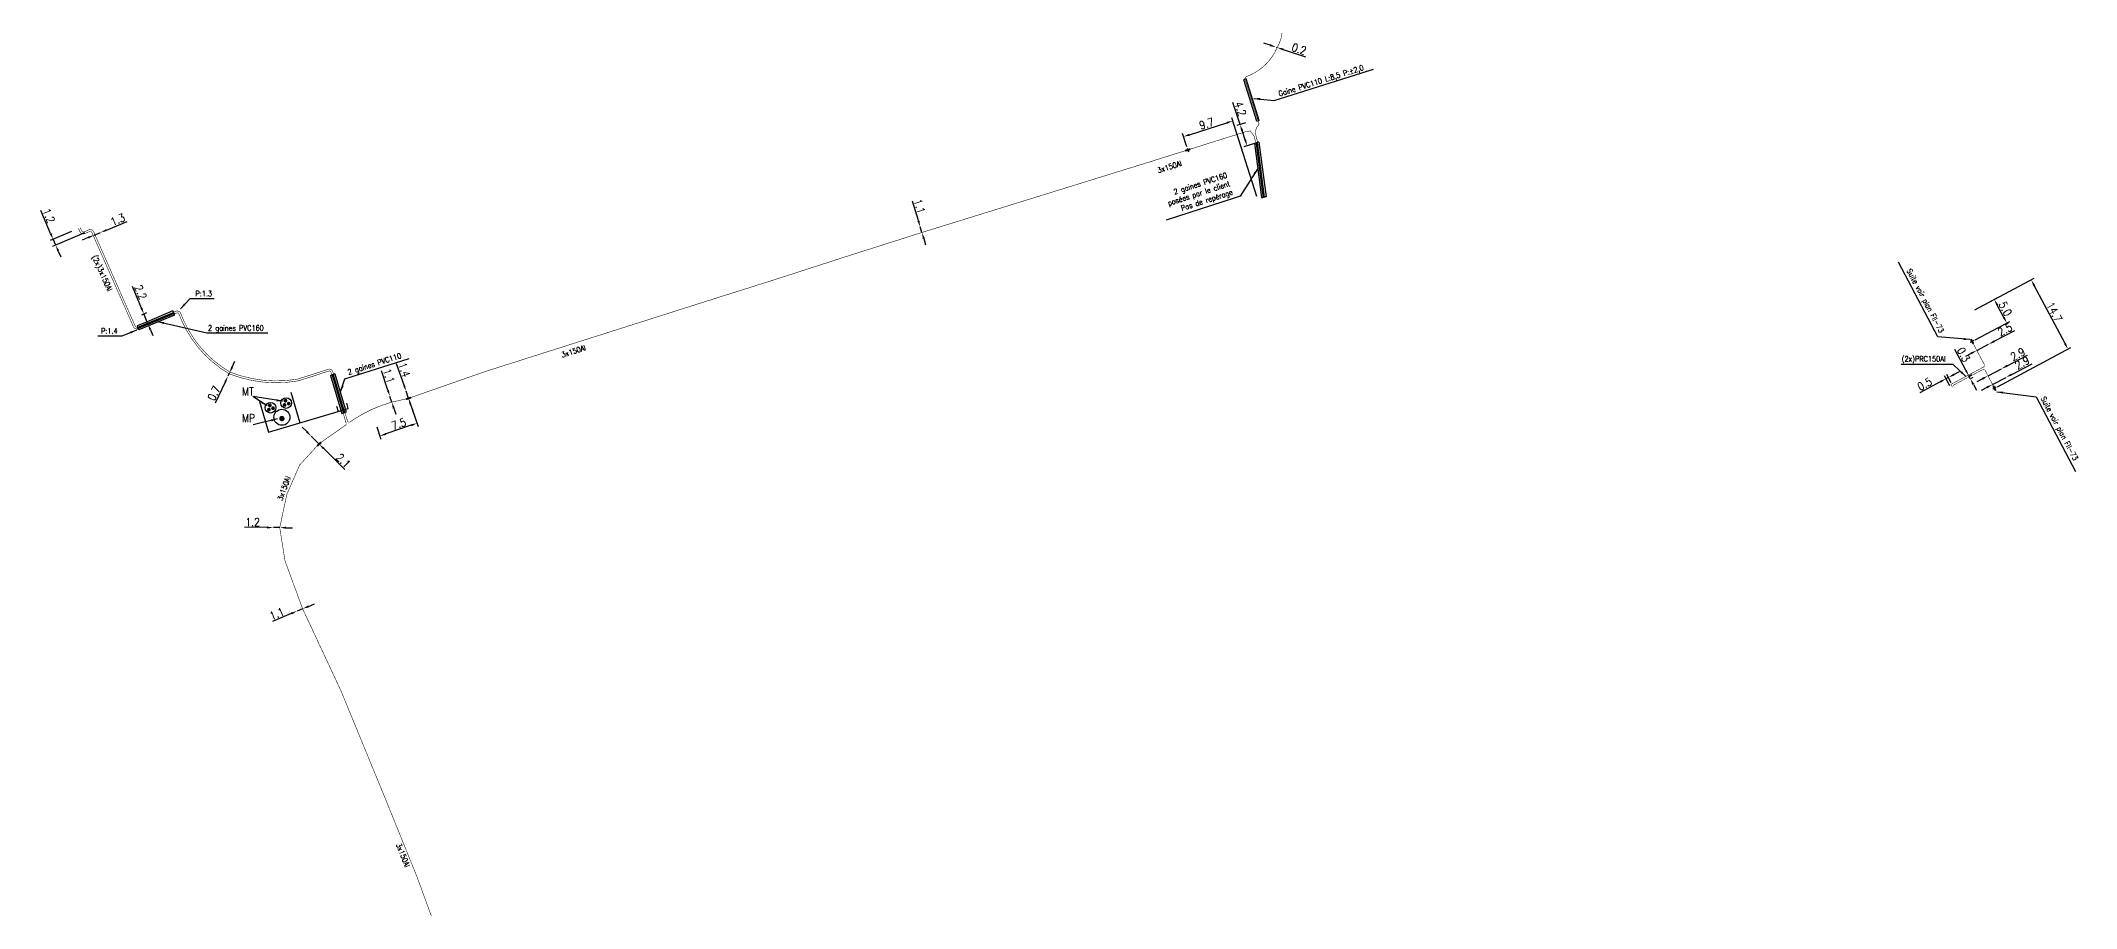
# Model space of a CAD drawing. Header units: millimetres. Extents: x 113190 to 114000, y 149000 to 149995.
# Drawn here: x 113588.4 to 113970, y 149318.3 to 149480.8 of the extents above; entities that cross this region are included whole.
import ezdxf
from ezdxf.enums import TextEntityAlignment as Align

# ---------------------------------------------------------------- set-up
doc = ezdxf.new("R2010")
doc.units = ezdxf.units.MM
doc.header["$PDMODE"] = 34
doc.layers.get('0').update_dxf_attribs({"linetype": 'CONTINUOUS'})
doc.layers.get('DEFPOINTS').update_dxf_attribs({"linetype": 'CONTINUOUS'})
for name, color, linetype in [('G_120', 4, 'CONTINUOUS'), ('G_400', 7, 'CONTINUOUS'), ('M_130', 3, 'M_ST_15'), ('M_300', 7, 'CONTINUOUS'), ('M_400', 7, 'CONTINUOUS')]:
    doc.layers.add(name, color=color, linetype=linetype)
doc.styles.get("Standard").update_dxf_attribs({"font": 'romans.shx', "width": 0.85})
doc.linetypes.add('M_ST_15', pattern='A,5,-0.3,["XX",Standard,S=1,R=0,X=0,Y=-0.5],-2.5', length=7.8)
doc.dimstyles.get("Standard").update_dxf_attribs({"dimtxt": 1.5, "dimasz": 1.2, "dimexe": 0.625, "dimexo": 0.625, "dimgap": 0.25, "dimtad": 1, "dimdec": 1, "dimzin": 0, "dimdsep": 46, "dimtxsty": 'Standard', "dimcen": -0.5, "dimadec": 0, "dimazin": 0, "dimtfac": 1, "dimtdec": 1, "dimtmove": 0, "dimatfit": 3, "dimfxl": 0, "dimtolj": 1, "dimtzin": 0, "dimarcsym": 0})

# ---------------------------------------------------------------- blocks, each defined once
blk = doc.blocks.new('*D4')
at = {"layer": 'DEFPOINTS', "color": 0, "linetype": 'Continuous', "transparency": 16777216}
for p in [(113653.85, 149414.2), (113654.21, 149413.12), (113654.21, 149413.12)]:
    blk.add_point(p, dxfattribs=at)
at = {"layer": 'M_130', "color": 0, "linetype": 'Continuous', "lineweight": -2, "transparency": 16777216}
for p, q in [((113653.48, 149415.34), (113652.3, 149418.98)), ((113654.21, 149413.12), (113653.85, 149414.2)), ((113654.58, 149411.98), (113654.95, 149410.84))]:
    blk.add_line(p, q, dxfattribs=at)
at = {"layer": 'M_130', "color": 0, "linetype": 'Continuous', "transparency": 16777216}
for points in [[(113653.67, 149415.4), (113653.29, 149415.28), (113653.85, 149414.2)], [(113654.77, 149412.04), (113654.39, 149411.91), (113654.21, 149413.12)]]:
    blk.add_solid(points, dxfattribs=at)
at = {"layer": 'M_130', "color": 0, "linetype": 'Continuous', "transparency": 16777216, "insert": (113653.65, 149418.04), "char_height": 1.5, "attachment_point": 5, "rotation": 288.0778}
blk.add_mtext('\\A1;1.1', dxfattribs=at)
blk = doc.blocks.new('*D5')
at = {"layer": 'DEFPOINTS', "color": 0, "linetype": 'Continuous', "transparency": 16777216}
for p in [(113657.35, 149413.83), (113651.18, 149409.07), (113651.97, 149406.77)]:
    blk.add_point(p, dxfattribs=at)
at = {"layer": 'M_300', "color": 0, "linetype": 'Continuous', "lineweight": -2, "transparency": 16777216}
for p, q in [((113657.56, 149413.24), (113659.16, 149408.58)), ((113651.38, 149408.48), (113652.17, 149406.18)), ((113657.82, 149408.78), (113653.1, 149407.16))]:
    blk.add_line(p, q, dxfattribs=at)
at = {"layer": 'M_300', "color": 0, "linetype": 'Continuous', "transparency": 16777216}
for points in [[(113653.04, 149407.35), (113653.17, 149406.97), (113651.97, 149406.77)], [(113657.76, 149408.97), (113657.89, 149408.59), (113658.96, 149409.17)]]:
    blk.add_solid(points, dxfattribs=at)
at = {"layer": 'M_300', "color": 0, "linetype": 'Continuous', "transparency": 16777216, "insert": (113655.51, 149409.04), "char_height": 1.5, "attachment_point": 5, "rotation": 19.0033}
blk.add_mtext('\\A1;7.5', dxfattribs=at)
blk = doc.blocks.new('*D6')
at = {"layer": 'DEFPOINTS', "color": 0, "linetype": 'Continuous', "transparency": 16777216}
for p in [(113811.86, 149465.82), (113803.41, 149460.38), (113816.57, 149451.07)]:
    blk.add_point(p, dxfattribs=at)
at = {"layer": 'M_300', "color": 0, "linetype": 'Continuous', "lineweight": -2, "transparency": 16777216}
for p, q in [((113803.22, 149460.98), (113802.43, 149463.46)), ((113803.76, 149463.23), (113810.72, 149465.45)), ((113816.38, 149451.67), (113811.67, 149466.41))]:
    blk.add_line(p, q, dxfattribs=at)
at = {"layer": 'M_300', "color": 0, "linetype": 'Continuous', "transparency": 16777216}
for points in [[(113803.7, 149463.42), (113803.82, 149463.04), (113802.62, 149462.87)], [(113810.66, 149465.64), (113810.78, 149465.26), (113811.86, 149465.82)]]:
    blk.add_solid(points, dxfattribs=at)
at = {"layer": 'M_300', "color": 0, "linetype": 'Continuous', "transparency": 16777216, "insert": (113806.94, 149465.3), "char_height": 1.5, "attachment_point": 5, "rotation": 17.7132}
blk.add_mtext('\\A1;9.7', dxfattribs=at)
blk = doc.blocks.new('M_300_03')
at = {"color": 0, "linetype": 'Continuous'}
blk.add_solid([(-1, 0.375), (-1, -0.375), (1, 0.375), (1, -0.375)], dxfattribs=at)
at = {"color": 0, "linetype": 'Continuous', "width": 0.75, "flags": 3}
for tag, p in [('DEF_COUP', (0, -7.5)), ('DEF_LEG', (0, -5)), ('DEF_TYPE', (0, -10))]:
    blk.add_attdef(tag, text='', height=1.2, dxfattribs=at).set_placement(p, align=Align.MIDDLE)
blk = doc.blocks.new('M_300_04')
at = {"color": 0, "linetype": 'Continuous'}
blk.add_line((0, 1.125), (0, -0.375), dxfattribs=at)
blk.add_solid([(-1, 0.75), (-1, 0), (1, 0.75), (1, 0)], dxfattribs=at)
at = {"color": 0, "linetype": 'Continuous', "width": 0.75, "flags": 3}
for tag, p in [('DEF_COUP', (0, -7.125)), ('DEF_LEG', (0, -4.625)), ('DEF_TYPE', (0, -9.625))]:
    blk.add_attdef(tag, text='', height=1.2, dxfattribs=at).set_placement(p, align=Align.MIDDLE)
blk = doc.blocks.new('*D63')
at = {"layer": 'DEFPOINTS', "color": 0, "linetype": 'Continuous', "transparency": 16777216}
for p in [(113813.21, 149465.14), (113814.79, 149465.67), (113816.5, 149461.81)]:
    blk.add_point(p, dxfattribs=at)
at = {"layer": 'M_400', "color": 0, "linetype": 'Continuous', "lineweight": -2, "transparency": 16777216}
for p, q in [((113813.21, 149465.14), (113811.83, 149469.29)), ((113814.2, 149465.47), (113812.62, 149464.94)), ((113814.16, 149462.3), (113813.59, 149464)), ((113815.91, 149461.61), (113813.94, 149460.96))]:
    blk.add_line(p, q, dxfattribs=at)
at = {"layer": 'M_400', "color": 0, "linetype": 'Continuous', "transparency": 16777216}
for points in [[(113813.78, 149464.07), (113813.4, 149463.94), (113813.21, 149465.14)], [(113814.35, 149462.36), (113813.97, 149462.23), (113814.54, 149461.16)]]:
    blk.add_solid(points, dxfattribs=at)
at = {"layer": 'M_400', "color": 0, "linetype": 'Continuous', "transparency": 16777216, "insert": (113813.28, 149468.1), "char_height": 1.5, "attachment_point": 5, "rotation": 288.4022}
blk.add_mtext('\\A1;4.2', dxfattribs=at)
blk = doc.blocks.new('*D64')
at = {"layer": 'DEFPOINTS', "color": 0, "linetype": 'Continuous', "transparency": 16777216}
for p in [(113606.77, 149429.25), (113607.74, 149429.65), (113607.12, 149427.24)]:
    blk.add_point(p, dxfattribs=at)
at = {"layer": 'M_400', "color": 0, "linetype": 'Continuous', "lineweight": -2, "transparency": 16777216}
for p, q in [((113607.29, 149430.76), (113605.63, 149434.8)), ((113607.35, 149429.49), (113608.32, 149429.89)), ((113608.5, 149427.81), (113607.74, 149429.65)), ((113607.7, 149427.48), (113609.08, 149428.04)), ((113608.96, 149426.7), (113609.42, 149425.59))]:
    blk.add_line(p, q, dxfattribs=at)
at = {"layer": 'M_400', "color": 0, "linetype": 'Continuous', "transparency": 16777216}
for points in [[(113607.47, 149430.84), (113607.1, 149430.68), (113607.74, 149429.65)], [(113609.14, 149426.77), (113608.77, 149426.62), (113608.5, 149427.81)]]:
    blk.add_solid(points, dxfattribs=at)
at = {"layer": 'M_400', "color": 0, "linetype": 'Continuous', "transparency": 16777216, "insert": (113607.15, 149433.72), "char_height": 1.5, "attachment_point": 5, "rotation": 292.3547}
blk.add_mtext('\\A1;2.2', dxfattribs=at)
blk = doc.blocks.new('*D69')
at = {"layer": 'DEFPOINTS', "color": 0, "linetype": 'Continuous', "transparency": 16777216}
for p in [(113753.26, 149445.98), (113753.26, 149445.98), (113753.58, 149444.91)]:
    blk.add_point(p, dxfattribs=at)
at = {"layer": 'M_130', "color": 0, "linetype": 'Continuous', "lineweight": -2, "transparency": 16777216}
for p, q in [((113752.91, 149447.13), (113751.81, 149450.79)), ((113753.58, 149444.91), (113753.26, 149445.98)), ((113753.93, 149443.76), (113754.27, 149442.61))]:
    blk.add_line(p, q, dxfattribs=at)
at = {"layer": 'M_130', "color": 0, "linetype": 'Continuous', "transparency": 16777216}
for points in [[(113753.11, 149447.19), (113752.72, 149447.07), (113753.26, 149445.98)], [(113754.12, 149443.82), (113753.74, 149443.7), (113753.58, 149444.91)]]:
    blk.add_solid(points, dxfattribs=at)
at = {"layer": 'M_130', "color": 0, "linetype": 'Continuous', "transparency": 16777216, "insert": (113753.15, 149449.82), "char_height": 1.5, "attachment_point": 5, "rotation": 286.7336}
blk.add_mtext('\\A1;1.1', dxfattribs=at)
blk = doc.blocks.new('*D70')
at = {"layer": 'DEFPOINTS', "color": 0, "linetype": 'Continuous', "transparency": 16777216}
for p in [(113656.9, 149415.15), (113656.9, 149415.15), (113657.35, 149413.83)]:
    blk.add_point(p, dxfattribs=at)
at = {"layer": 'M_300', "color": 0, "linetype": 'Continuous', "lineweight": -2, "transparency": 16777216}
for p, q in [((113656.51, 149416.29), (113655.12, 149420.3)), ((113657.35, 149413.83), (113656.9, 149415.15)), ((113657.74, 149412.69), (113658.13, 149411.56))]:
    blk.add_line(p, q, dxfattribs=at)
at = {"layer": 'M_300', "color": 0, "linetype": 'Continuous', "transparency": 16777216}
for points in [[(113656.7, 149416.35), (113656.32, 149416.22), (113656.9, 149415.15)], [(113657.93, 149412.76), (113657.55, 149412.63), (113657.35, 149413.83)]]:
    blk.add_solid(points, dxfattribs=at)
at = {"layer": 'M_300', "color": 0, "linetype": 'Continuous', "transparency": 16777216, "insert": (113656.56, 149419.19), "char_height": 1.5, "attachment_point": 5, "rotation": 289.0033}
blk.add_mtext('\\A1;1.4', dxfattribs=at)
blk = doc.blocks.new('*D71')
at = {"layer": 'DEFPOINTS', "color": 0, "linetype": 'Continuous', "transparency": 16777216}
for p in [(113639.11, 149406.75), (113639.11, 149406.75), (113640.6, 149405.26)]:
    blk.add_point(p, dxfattribs=at)
at = {"layer": 'M_300', "color": 0, "linetype": 'Continuous', "lineweight": -2, "transparency": 16777216}
for p, q in [((113638.26, 149407.59), (113637.41, 149408.44)), ((113639.11, 149406.75), (113640.6, 149405.26)), ((113641.45, 149404.42), (113645.41, 149400.47))]:
    blk.add_line(p, q, dxfattribs=at)
at = {"layer": 'M_300', "color": 0, "linetype": 'Continuous', "transparency": 16777216}
for points in [[(113638.4, 149407.73), (113638.12, 149407.45), (113639.11, 149406.75)], [(113641.59, 149404.56), (113641.31, 149404.28), (113640.6, 149405.26)]]:
    blk.add_solid(points, dxfattribs=at)
at = {"layer": 'M_300', "color": 0, "linetype": 'Continuous', "transparency": 16777216, "insert": (113645.13, 149402.17), "char_height": 1.5, "attachment_point": 5, "rotation": 315.1145}
blk.add_mtext('\\A1;2.1', dxfattribs=at)
blk = doc.blocks.new('*D72')
at = {"layer": 'DEFPOINTS', "color": 0, "linetype": 'Continuous', "transparency": 16777216}
for p in [(113623.49, 149417.97), (113623.49, 149417.97), (113623.79, 149418.6)]:
    blk.add_point(p, dxfattribs=at)
at = {"layer": 'M_130', "color": 0, "linetype": 'Continuous', "lineweight": -2, "transparency": 16777216}
for p, q in [((113623.79, 149418.6), (113623.49, 149417.97)), ((113624.31, 149419.68), (113624.82, 149420.77)), ((113622.98, 149416.88), (113621.1, 149412.93))]:
    blk.add_line(p, q, dxfattribs=at)
at = {"layer": 'M_130', "color": 0, "linetype": 'Continuous', "transparency": 16777216}
for points in [[(113622.8, 149416.97), (113623.16, 149416.8), (113623.49, 149417.97)], [(113624.13, 149419.77), (113624.49, 149419.6), (113623.79, 149418.6)]]:
    blk.add_solid(points, dxfattribs=at)
at = {"layer": 'M_130', "color": 0, "linetype": 'Continuous', "transparency": 16777216, "insert": (113620.88, 149414.79), "char_height": 1.5, "attachment_point": 5, "rotation": 64.5905}
blk.add_mtext('\\A1;0.7', dxfattribs=at)
blk = doc.blocks.new('*D73')
at = {"layer": 'DEFPOINTS', "color": 0, "linetype": 'Continuous', "transparency": 16777216}
for p in [(113598.42, 149444.41), (113599.62, 149444.91), (113599.62, 149444.91)]:
    blk.add_point(p, dxfattribs=at)
at = {"layer": 'M_130', "color": 0, "linetype": 'Continuous', "lineweight": -2, "transparency": 16777216}
for p, q in [((113597.31, 149443.96), (113596.2, 149443.5)), ((113598.42, 149444.41), (113599.62, 149444.91)), ((113600.73, 149445.36), (113604.61, 149446.95))]:
    blk.add_line(p, q, dxfattribs=at)
at = {"layer": 'M_130', "color": 0, "linetype": 'Continuous', "transparency": 16777216}
for points in [[(113597.23, 149444.14), (113597.39, 149443.77), (113598.42, 149444.41)], [(113600.66, 149445.55), (113600.81, 149445.18), (113599.62, 149444.91)]]:
    blk.add_solid(points, dxfattribs=at)
at = {"layer": 'M_130', "color": 0, "linetype": 'Continuous', "transparency": 16777216, "insert": (113602.84, 149447.31), "char_height": 1.5, "attachment_point": 5, "rotation": 22.3318}
blk.add_mtext('\\A1;1.3', dxfattribs=at)
blk = doc.blocks.new('*D74')
at = {"layer": 'DEFPOINTS', "color": 0, "linetype": 'Continuous', "transparency": 16777216}
for p in [(113594.75, 149445.37), (113597.19, 149445.11), (113590.74, 149443.63)]:
    blk.add_point(p, dxfattribs=at)
at = {"layer": 'M_130', "color": 0, "linetype": 'Continuous', "lineweight": -2, "transparency": 16777216}
for p, q in [((113590.26, 149444.73), (113588.41, 149449.02)), ((113594.18, 149445.12), (113590.17, 149443.38)), ((113596.61, 149444.86), (113590.64, 149442.28)), ((113591.22, 149442.53), (113590.74, 149443.63)), ((113591.69, 149441.43), (113592.17, 149440.33))]:
    blk.add_line(p, q, dxfattribs=at)
at = {"layer": 'M_130', "color": 0, "linetype": 'Continuous', "transparency": 16777216}
for points in [[(113590.45, 149444.81), (113590.08, 149444.65), (113590.74, 149443.63)], [(113591.88, 149441.51), (113591.51, 149441.35), (113591.22, 149442.53)]]:
    blk.add_solid(points, dxfattribs=at)
at = {"layer": 'M_130', "color": 0, "linetype": 'Continuous', "transparency": 16777216, "insert": (113589.92, 149448.05), "char_height": 1.5, "attachment_point": 5, "rotation": 293.4017}
blk.add_mtext('\\A1;1.2', dxfattribs=at)
blk = doc.blocks.new('*D75')
at = {"layer": 'DEFPOINTS', "color": 0, "linetype": 'Continuous', "transparency": 16777216}
for p in [(113632.01, 149389.62), (113632.01, 149389.62), (113633.21, 149389.61)]:
    blk.add_point(p, dxfattribs=at)
at = {"layer": 'M_130', "color": 0, "linetype": 'Continuous', "lineweight": -2, "transparency": 16777216}
for p, q in [((113630.81, 149389.63), (113626.62, 149389.67)), ((113633.21, 149389.61), (113632.01, 149389.62)), ((113634.41, 149389.6), (113635.61, 149389.59))]:
    blk.add_line(p, q, dxfattribs=at)
at = {"layer": 'M_130', "color": 0, "linetype": 'Continuous', "transparency": 16777216}
for points in [[(113630.81, 149389.83), (113630.81, 149389.43), (113632.01, 149389.62)], [(113634.41, 149389.8), (113634.41, 149389.4), (113633.21, 149389.61)]]:
    blk.add_solid(points, dxfattribs=at)
at = {"layer": 'M_130', "color": 0, "linetype": 'Continuous', "transparency": 16777216, "insert": (113628.13, 149390.65), "char_height": 1.5, "attachment_point": 5, "rotation": 359.5194}
blk.add_mtext('\\A1;1.2', dxfattribs=at)
blk = doc.blocks.new('*D76')
at = {"layer": 'DEFPOINTS', "color": 0, "linetype": 'Continuous', "transparency": 16777216}
for p in [(113636.48, 149373.97), (113636.48, 149373.97), (113637.5, 149374.4)]:
    blk.add_point(p, dxfattribs=at)
at = {"layer": 'M_130', "color": 0, "linetype": 'Continuous', "lineweight": -2, "transparency": 16777216}
for p, q in [((113638.61, 149374.86), (113639.71, 149375.32)), ((113635.38, 149373.51), (113631.84, 149372.04)), ((113637.5, 149374.4), (113636.48, 149373.97))]:
    blk.add_line(p, q, dxfattribs=at)
at = {"layer": 'M_130', "color": 0, "linetype": 'Continuous', "transparency": 16777216}
for points in [[(113635.3, 149373.7), (113635.45, 149373.33), (113636.48, 149373.97)], [(113638.53, 149375.04), (113638.68, 149374.67), (113637.5, 149374.4)]]:
    blk.add_solid(points, dxfattribs=at)
at = {"layer": 'M_130', "color": 0, "linetype": 'Continuous', "transparency": 16777216, "insert": (113632.67, 149373.47), "char_height": 1.5, "attachment_point": 5, "rotation": 22.5924}
blk.add_mtext('\\A1;1.1', dxfattribs=at)
blk = doc.blocks.new('*D109')
at = {"layer": 'DEFPOINTS', "color": 0, "linetype": 'Continuous', "transparency": 16777216}
for p in [(113819.97, 149479.63), (113819.97, 149479.63), (113820.17, 149479.57)]:
    blk.add_point(p, dxfattribs=at)
at = {"layer": 'M_130', "color": 0, "linetype": 'Continuous', "lineweight": -2, "transparency": 16777216}
for p, q in [((113818.83, 149480), (113817.69, 149480.37)), ((113819.78, 149479.04), (113819.78, 149479.04)), ((113819.97, 149479.63), (113820.17, 149479.57)), ((113819.98, 149478.97), (113819.98, 149478.97)), ((113821.31, 149479.2), (113825.47, 149477.85))]:
    blk.add_line(p, q, dxfattribs=at)
at = {"layer": 'M_130', "color": 0, "linetype": 'Continuous', "transparency": 16777216}
for points in [[(113818.89, 149480.19), (113818.77, 149479.81), (113819.97, 149479.63)], [(113821.37, 149479.39), (113821.25, 149479.01), (113820.17, 149479.57)]]:
    blk.add_solid(points, dxfattribs=at)
at = {"layer": 'M_130', "color": 0, "linetype": 'Continuous', "transparency": 16777216, "insert": (113824.27, 149479.29), "char_height": 1.5, "attachment_point": 5, "rotation": 342.0231}
blk.add_mtext('\\A1;0.2', dxfattribs=at)
blk = doc.blocks.new('*D165')
at = {"layer": 'DEFPOINTS', "color": 0, "linetype": 'Continuous', "transparency": 16777216}
for p in [(113954.59, 149432.36), (113950.41, 149430.14), (113950.43, 149424.48)]:
    blk.add_point(p, dxfattribs=at)
at = {"layer": 'M_300', "color": 0, "linetype": 'Continuous', "lineweight": -2, "transparency": 16777216}
for p, q in [((113950.96, 149430.43), (113955.14, 149432.65)), ((113956.37, 149429), (113955.15, 149431.3)), ((113950.98, 149424.77), (113957.49, 149428.24))]:
    blk.add_line(p, q, dxfattribs=at)
at = {"layer": 'M_300', "color": 0, "linetype": 'Continuous', "transparency": 16777216}
for points in [[(113955.33, 149431.39), (113954.98, 149431.2), (113954.59, 149432.36)], [(113956.55, 149429.1), (113956.2, 149428.91), (113956.94, 149427.94)]]:
    blk.add_solid(points, dxfattribs=at)
at = {"layer": 'M_300', "color": 0, "linetype": 'Continuous', "transparency": 16777216, "insert": (113956.65, 149430.62), "char_height": 1.5, "attachment_point": 5, "rotation": 298}
blk.add_mtext('\\A1;5.0', dxfattribs=at)
blk = doc.blocks.new('*D166')
at = {"layer": 'DEFPOINTS', "color": 0, "linetype": 'Continuous', "transparency": 16777216}
for p in [(113949.33, 149417.78), (113949.61, 149417.25), (113950.09, 149417.51)]:
    blk.add_point(p, dxfattribs=at)
at = {"layer": 'M_130', "color": 0, "linetype": 'Continuous', "lineweight": -2, "transparency": 16777216}
for p, q in [((113949.25, 149419.1), (113947.19, 149422.96)), ((113950.09, 149417.51), (113949.81, 149418.04)), ((113949.88, 149418.08), (113950.36, 149418.33)), ((113950.17, 149417.55), (113950.64, 149417.8)), ((113950.66, 149416.45), (113951.22, 149415.39))]:
    blk.add_line(p, q, dxfattribs=at)
at = {"layer": 'M_130', "color": 0, "linetype": 'Continuous', "transparency": 16777216}
for points in [[(113949.42, 149419.19), (113949.07, 149419), (113949.81, 149418.04)], [(113950.83, 149416.54), (113950.48, 149416.35), (113950.09, 149417.51)]]:
    blk.add_solid(points, dxfattribs=at)
at = {"layer": 'M_130', "color": 0, "linetype": 'Continuous', "transparency": 16777216, "insert": (113948.82, 149422.03), "char_height": 1.5, "attachment_point": 5, "rotation": 298}
blk.add_mtext('\\A1;0.3', dxfattribs=at)
blk = doc.blocks.new('*D167')
at = {"layer": 'DEFPOINTS', "color": 0, "linetype": 'Continuous', "transparency": 16777216}
for p in [(113945.52, 149417.5), (113946.52, 149415.61), (113946.77, 149416.22)]:
    blk.add_point(p, dxfattribs=at)
at = {"layer": 'M_130', "color": 0, "linetype": 'Continuous', "lineweight": -2, "transparency": 16777216}
for p, q in [((113946.23, 149416.16), (113945.23, 149418.05)), ((113945.96, 149417.73), (113945.52, 149417.5)), ((113946.47, 149416.77), (113945.67, 149418.28)), ((113947.02, 149418.29), (113948.08, 149418.86)), ((113944.46, 149416.93), (113940.6, 149414.88))]:
    blk.add_line(p, q, dxfattribs=at)
at = {"layer": 'M_130', "color": 0, "linetype": 'Continuous', "transparency": 16777216}
for points in [[(113944.37, 149417.11), (113944.56, 149416.76), (113945.52, 149417.5)], [(113946.93, 149418.47), (113947.12, 149418.12), (113945.96, 149417.73)]]:
    blk.add_solid(points, dxfattribs=at)
at = {"layer": 'M_130', "color": 0, "linetype": 'Continuous', "transparency": 16777216, "insert": (113941.53, 149416.51), "char_height": 1.5, "attachment_point": 5, "rotation": 28}
blk.add_mtext('\\A1;0.5', dxfattribs=at)
blk = doc.blocks.new('*D168')
at = {"layer": 'DEFPOINTS', "color": 0, "linetype": 'Continuous', "transparency": 16777216}
for p in [(113951.31, 149422.8), (113953.52, 149423.97), (113953.52, 149423.97)]:
    blk.add_point(p, dxfattribs=at)
at = {"layer": 'M_130', "color": 0, "linetype": 'Continuous', "lineweight": -2, "transparency": 16777216}
for p, q in [((113954.58, 149424.52), (113958.45, 149426.56)), ((113950.25, 149422.24), (113949.18, 149421.69)), ((113951.31, 149422.8), (113953.52, 149423.97))]:
    blk.add_line(p, q, dxfattribs=at)
at = {"layer": 'M_130', "color": 0, "linetype": 'Continuous', "transparency": 16777216}
for points in [[(113954.49, 149424.7), (113954.68, 149424.35), (113953.52, 149423.97)], [(113950.15, 149422.42), (113950.34, 149422.07), (113951.31, 149422.8)]]:
    blk.add_solid(points, dxfattribs=at)
at = {"layer": 'M_130', "color": 0, "linetype": 'Continuous', "transparency": 16777216, "insert": (113956.58, 149426.71), "char_height": 1.5, "attachment_point": 5, "rotation": 27.7303}
blk.add_mtext('\\A1;2.5', dxfattribs=at)
blk = doc.blocks.new('*D169')
at = {"layer": 'DEFPOINTS', "color": 0, "linetype": 'Continuous', "transparency": 16777216}
for p in [(113953.41, 149418.05), (113955.93, 149419.38), (113955.93, 149419.38)]:
    blk.add_point(p, dxfattribs=at)
at = {"layer": 'M_130', "color": 0, "linetype": 'Continuous', "lineweight": -2, "transparency": 16777216}
for p, q in [((113956.99, 149419.94), (113960.81, 149421.94)), ((113952.35, 149417.5), (113951.29, 149416.94)), ((113953.41, 149418.05), (113955.93, 149419.38))]:
    blk.add_line(p, q, dxfattribs=at)
at = {"layer": 'M_130', "color": 0, "linetype": 'Continuous', "transparency": 16777216}
for points in [[(113952.25, 149417.67), (113952.44, 149417.32), (113953.41, 149418.05)], [(113956.9, 149420.12), (113957.09, 149419.76), (113955.93, 149419.38)]]:
    blk.add_solid(points, dxfattribs=at)
at = {"layer": 'M_130', "color": 0, "linetype": 'Continuous', "transparency": 16777216, "insert": (113958.97, 149422.11), "char_height": 1.5, "attachment_point": 5, "rotation": 27.7303}
blk.add_mtext('\\A1;2.9', dxfattribs=at)
blk = doc.blocks.new('*D170')
at = {"layer": 'DEFPOINTS', "color": 0, "linetype": 'Continuous', "transparency": 16777216}
for p in [(113961.5, 149436.03), (113950.41, 149430.14), (113954.63, 149415.73)]:
    blk.add_point(p, dxfattribs=at)
at = {"layer": 'M_300', "color": 0, "linetype": 'Continuous', "lineweight": -2, "transparency": 16777216}
for p, q in [((113950.96, 149430.43), (113962.05, 149436.33)), ((113967.84, 149424.11), (113962.06, 149434.97)), ((113955.18, 149416.02), (113968.95, 149423.35))]:
    blk.add_line(p, q, dxfattribs=at)
at = {"layer": 'M_300', "color": 0, "linetype": 'Continuous', "transparency": 16777216}
for points in [[(113962.24, 149435.07), (113961.89, 149434.88), (113961.5, 149436.03)], [(113968.02, 149424.21), (113967.66, 149424.02), (113968.4, 149423.05)]]:
    blk.add_solid(points, dxfattribs=at)
at = {"layer": 'M_300', "color": 0, "linetype": 'Continuous', "transparency": 16777216, "insert": (113965.83, 149430.01), "char_height": 1.5, "attachment_point": 5, "rotation": 298}
blk.add_mtext('\\A1;14.7', dxfattribs=at)
blk = doc.blocks.new('*D171')
at = {"layer": 'DEFPOINTS', "color": 0, "linetype": 'Continuous', "transparency": 16777216}
for p in [(113956.78, 149417.76), (113956.78, 149417.76), (113954.26, 149416.44)]:
    blk.add_point(p, dxfattribs=at)
at = {"layer": 'M_130', "color": 0, "linetype": 'Continuous', "lineweight": -2, "transparency": 16777216}
for p, q in [((113954.26, 149416.44), (113956.78, 149417.76)), ((113957.84, 149418.32), (113961.66, 149420.33)), ((113953.2, 149415.88), (113952.14, 149415.32))]:
    blk.add_line(p, q, dxfattribs=at)
at = {"layer": 'M_130', "color": 0, "linetype": 'Continuous', "transparency": 16777216}
for points in [[(113957.75, 149418.5), (113957.94, 149418.14), (113956.78, 149417.76)], [(113953.1, 149416.06), (113953.29, 149415.7), (113954.26, 149416.44)]]:
    blk.add_solid(points, dxfattribs=at)
at = {"layer": 'M_130', "color": 0, "linetype": 'Continuous', "transparency": 16777216, "insert": (113959.82, 149420.49), "char_height": 1.5, "attachment_point": 5, "rotation": 27.7303}
blk.add_mtext('\\A1;2.9', dxfattribs=at)

msp = doc.modelspace()

# ---------------------------------------------------------------- linework, layer by layer
at = {"layer": 'G_120', "const_width": 0.5, "flags": 128}
msp.add_lwpolyline([(113633.37, 149409.98, 1), (113633.85, 149410.12, 1)], format="xyb", close=True, dxfattribs=at)
at = {"layer": 'G_400'}
msp.add_circle((113633.62, 149410.28), 1.5, dxfattribs=at)
at = {"layer": 'M_130'}
for p, q in [((113739.9, 149440.57), (113739.9, 149440.57)), ((113692.66, 149425.49), (113692.64, 149425.48))]:
    msp.add_line(p, q, dxfattribs=at)
at = {"layer": 'M_130', "const_width": 0.1, "flags": 128}
for points in [[(113818.66, 149489.83), (113821.12, 149483.32), (113821.12, 149483.32, -0.139199), (113820.17, 149479.57, -0.204769), (113814.46, 149474.14, 0.399472), (113814.15, 149473.52), (113814.23, 149473.28), (113815.02, 149470.78), (113816.78, 149465.22), (113816.28, 149464.53), (113816.03, 149463.58), (113816.19, 149463.04), (113816.5, 149461.81), (113817.84, 149451.48)], [(113595.48, 149445.67), (113595.77, 149445.05, 0.407378), (113596.68, 149444.7), (113597.55, 149445.08, -0.412285), (113598.01, 149444.9), (113605.79, 149427.24, 0.40695), (113606.7, 149426.88), (113613.86, 149429.82, -0.412582), (113614.32, 149429.63), (113614.91, 149428.22, 0.155966), (113623.72, 149418.44, 0.137616), (113636.61, 149417.09, 0.004677), (113641.88, 149418.78), (113642.38, 149418.94, -0.42351), (113642.83, 149418.71), (113645.66, 149409.18, -0.323164), (113645.52, 149408.79), (113640.97, 149405.6)], [(113595.8, 149445.82), (113596.09, 149445.2, 0.407378), (113596.54, 149445.02), (113597.41, 149445.4, -0.412285), (113598.33, 149445.04), (113606.11, 149427.38, 0.40695), (113606.57, 149427.2), (113613.73, 149430.14, -0.412582), (113614.64, 149429.77), (113615.23, 149428.36, 0.155589), (113623.87, 149418.76, 0.137086), (113636.53, 149417.43, 0.004652), (113641.77, 149419.11), (113642.27, 149419.28, -0.42351), (113643.16, 149418.81), (113645.89, 149409.63, 0.504264), (113646.42, 149409.43), (113647.33, 149410.04, -0.075693), (113654.21, 149413.12), (113657.35, 149413.83)]]:
    msp.add_lwpolyline(points, format="xyb", dxfattribs=at)
at = {"layer": 'M_130', "flags": 128}
for points in [[(113803.79, 149460.5, 0.1, 0.1, 0), (113814.29, 149463.8, 0.1, 0.1, 0), (113815.13, 149463.93, 0.1, 0.1, 0), (113815.86, 149462.92, 0.1, 0.1, 0), (113816.16, 149461.77, 0.1, 0.1, 0), (113817.5, 149451.37, 0, 0, 0)], [(113640.23, 149404.92, 0.1, 0.1, 0), (113636.93, 149401.32, 0.1, 0.1, 0), (113634.54, 149395.85, 0.1, 0.1, 0), (113633.21, 149389.61, 0.1, 0.1, 0), (113634.19, 149383.41, 0.1, 0.1, 0), (113637.5, 149374.4, 0.1, 0.1, 0), (113644.67, 149359.07, 0.1, 0.1, 0), (113653.01, 149338.81, 0.1, 0.1, 0), (113658.95, 149324.15, 0.1, 0.1, 0), (113664.63, 149308.65, 0.1, 0.1, 0), (113666.68, 149304.02, 0.1, 0.1, 0), (113670.77, 149292.74, 0.1, 0.1, 0), (113671.14, 149291.88, 0.1, 0.1, 0), (113671.85, 149290.72, 0.1, 0.1, 0), (113676.13, 149280.94, 0.1, 0.1, 0), (113679.01, 149275.22, 0.1, 0.1, 0), (113679.28, 149274.58, 0.1, 0.1, 0.414214), (113679.93, 149274.3, 0.1, 0.1, 0), (113686.16, 149276.85, 0.1, 0.1, -0.10053), (113686.36, 149276.89, 0.1, 0.1, 0), (113688.82, 149276.85, 0.1, 0.1, -0.297108), (113689.45, 149276.42, 0.1, 0.1, 0), (113689.95, 149275.27, 0, 0, 0)]]:
    msp.add_lwpolyline(points, format="xyseb", dxfattribs=at)
at = {"layer": 'M_130', "const_width": 0.1}
msp.add_lwpolyline([(113657.35, 149413.83), (113671.67, 149418.84), (113716.11, 149432.96), (113725.98, 149436.07), (113739.9, 149440.57), (113753.58, 149444.91), (113797.41, 149458.49), (113803.79, 149460.5)], dxfattribs=at)
at = {"layer": 'M_130'}
for points in [[(113950.43, 149424.48, 0.1, 0.1, 0), (113951.31, 149422.8, 0.1, 0.1, 0), (113952.71, 149420.18, 0.1, 0.1, -0.414214), (113952.57, 149419.7, 0.1, 0.1, 0), (113949.26, 149417.94, 0.1, 0.1, 0), (113946.45, 149416.45, 0.1, 0.1, 0), (113946.73, 149415.92, 0, 0, 0)], [(113954.63, 149415.73, 0.1, 0.1, 0), (113954.63, 149415.73, 0.1, 0.1, 0), (113954.26, 149416.44, 0.1, 0.1, 0), (113953.41, 149418.05, 0.1, 0.1, 0), (113952.87, 149419.07, 0.1, 0.1, 0.414471), (113952.4, 149419.22, 0.1, 0.1, 0), (113949.42, 149417.63, 0.1, 0.1, 0), (113946.93, 149416.31, 0.1, 0.1, 0), (113947.04, 149416.09, 0, 0, 0)]]:
    msp.add_lwpolyline(points, format="xyseb", dxfattribs=at)
at = {"layer": 'M_130', "const_width": 0.35, "flags": 128}
for points in [[(113634.12, 149413.34, 1), (113634.46, 149413.44, 1)], [(113631.31, 149411.61, 1), (113631.05, 149411.85, 1)], [(113631.19, 149412.47, 1), (113631.52, 149412.57, 1)], [(113631.99, 149412.14, 1), (113631.91, 149411.8, 1)], [(113634.24, 149412.48, 1), (113633.99, 149412.72, 1)], [(113634.93, 149413.01, 1), (113634.85, 149412.67, 1)]]:
    msp.add_lwpolyline(points, format="xyb", close=True, dxfattribs=at)
at = {"layer": 'M_130', "flags": 128}
msp.add_lwpolyline([(113646.05, 149409.16), (113646.05, 149409.16)], dxfattribs=at)
at = {"layer": 'M_400', "color": 7, "linetype": 'CONTINUOUS'}
for p, q in [((113813.9, 149473.54), (113814.13, 149473.62)), ((113816.34, 149465.77), (113813.9, 149473.54)), ((113814.37, 149473.69), (113814.13, 149473.62)), ((113816.82, 149465.92), (113814.37, 149473.69)), ((113816.34, 149465.77), (113816.58, 149465.84)), ((113816.82, 149465.92), (113816.58, 149465.84)), ((113815.91, 149461.65), (113816.16, 149461.68)), ((113815.91, 149461.65), (113817.24, 149451.44)), ((113816.41, 149461.71), (113816.16, 149461.68)), ((113816.25, 149461.78), (113816.5, 149461.81)), ((113816.25, 149461.78), (113817.58, 149451.55)), ((113816.41, 149461.71), (113817.74, 149451.5)), ((113816.75, 149461.84), (113816.5, 149461.81)), ((113816.75, 149461.84), (113818.08, 149451.61)), ((113817.24, 149451.44), (113817.49, 149451.47)), ((113817.74, 149451.5), (113817.49, 149451.47)), ((113817.58, 149451.55), (113817.83, 149451.58)), ((113818.08, 149451.61), (113817.83, 149451.58)), ((113613.2, 149430.2), (113608.34, 149428.2)), ((113613.31, 149429.86), (113608.45, 149427.87)), ((113613.39, 149429.73), (113608.53, 149427.74)), ((113613.5, 149429.4), (113608.64, 149427.4)), ((113613.2, 149430.2), (113613.3, 149429.97)), ((113613.39, 149429.73), (113613.3, 149429.97)), ((113613.31, 149429.86), (113613.41, 149429.63)), ((113613.5, 149429.4), (113613.41, 149429.63)), ((113608.34, 149428.2), (113606.47, 149427.43)), ((113606.47, 149427.43), (113606.57, 149427.2)), ((113606.66, 149426.97), (113606.57, 149427.2)), ((113608.45, 149427.87), (113606.58, 149427.1)), ((113606.58, 149427.1), (113606.68, 149426.87)), ((113608.53, 149427.74), (113606.66, 149426.97)), ((113606.77, 149426.64), (113606.68, 149426.87)), ((113608.64, 149427.4), (113606.77, 149426.64)), ((113642.73, 149418.14), (113642.97, 149418.21)), ((113642.73, 149418.14), (113644.86, 149410.98)), ((113643.21, 149418.29), (113642.97, 149418.21)), ((113643.07, 149418.25), (113643.31, 149418.33)), ((113643.07, 149418.25), (113645.16, 149411.13)), ((113643.21, 149418.29), (113645.34, 149411.12)), ((113643.55, 149418.4), (113643.31, 149418.33)), ((113643.55, 149418.4), (113645.64, 149411.27)), ((113644.86, 149410.98), (113645.1, 149411.05)), ((113645.34, 149411.12), (113645.1, 149411.05)), ((113645.16, 149411.13), (113645.4, 149411.2)), ((113645.64, 149411.27), (113645.4, 149411.2))]:
    msp.add_line(p, q, dxfattribs=at)
at = {"layer": 'M_400', "flags": 128}
for points in [[(113629.39, 149413.27), (113631.1, 149407.51), (113644.14, 149411.38), (113646.06, 149411.94), (113645.78, 149412.9)], [(113635.3, 149415.01), (113637, 149409.26)], [(113643.86, 149412.34), (113644.14, 149411.38)]]:
    msp.add_lwpolyline(points, dxfattribs=at)
at = {"layer": 'M_400'}
for centre in [(113634.42, 149412.95), (113631.48, 149412.08)]:
    msp.add_circle(centre, 1, dxfattribs=at)

# ---------------------------------------------------------------- block references
at = {"layer": 'M_300', "xscale": 0.5, "yscale": 0.5, "zscale": 0.5}
for name, p, rotation in [('M_300_04', (113803.47, 149460.2), 17.71454934553798), ('M_300_04', (113950.25, 149424.41), 297.7303305979617), ('M_300_03', (113657.35, 149413.83), 19.63844949594603), ('M_300_04', (113954.46, 149415.64), 297.7303305986887), ('M_300_03', (113640.6, 149405.26), 42.79115090566601)]:
    msp.add_blockref(name, p, dxfattribs=dict(at, rotation=rotation))

# ---------------------------------------------------------------- texts
at = {"layer": 'G_120', "linetype": 'Continuous', "insert": (113628.57, 149409.38), "char_height": 1.5, "attachment_point": 9}
msp.add_mtext('\\A1;MP', dxfattribs=at)
at = {"layer": 'M_130', "linetype": 'Continuous', "width": 0.85}
for s, rotation, p in [('3x150Al', 17.5297, (113797.89, 149456.03)), ('(2x)3x150Al', 294.1966, (113598.01, 149440.38)), ('3x150Al', 17.6207, (113686.18, 149421.47)), ('3x150Al', 70.1715, (113633.68, 149394.58)), ('3x150Al', 292.0485, (113654.97, 149330.24))]:
    msp.add_text(s, height=1, rotation=rotation, dxfattribs=at).set_placement(p)
at = {"layer": 'M_130', "linetype": 'Continuous'}
for s, insert, char_height, attachment_point in [('\\A1;P:1.3', (113617.4, 149432.96), 1, 7), ('\\A1;P:1.4', (113602.83, 149425.97), 1, 9), ('\\A1;(2x)PRC150Al', (113945.45, 149420.4), 1, 9), ('\\A1;MT', (113628.33, 149414.37), 1.5, 9)]:
    msp.add_mtext(s, dxfattribs=dict(at, insert=insert, char_height=char_height, attachment_point=attachment_point))
at = {"layer": 'M_300', "linetype": 'Continuous', "char_height": 1, "rotation": 297.7801}
for insert, attachment_point in [((113944.04, 149425.85), 9), ((113962.97, 149413.68), 7)]:
    msp.add_mtext('\\A1;Suite voir plan FII-73', dxfattribs=dict(at, insert=insert, attachment_point=attachment_point))
at = {"layer": 'M_400', "linetype": 'Continuous', "char_height": 1}
for s, insert, attachment_point, rotation in [('\\A1;Gaine PVC110 L:8,5 P:%%p2,0', (113820.69, 149470.09), 7, 17.5079), ('\\A1;2 gaines PVC160 \\Pposées par le client\\PPas de repérage', (113812.03, 149451.74), 9, 17.9567), ('\\A1;2 gaines PVC110', (113645.83, 149419.18), 1, 17.6979)]:
    msp.add_mtext(s, dxfattribs=dict(at, insert=insert, attachment_point=attachment_point, rotation=rotation))
at = {"layer": 'M_400', "linetype": 'Continuous', "insert": (113619.76, 149426.18), "char_height": 1, "attachment_point": 7}
msp.add_mtext('\\A1;2 gaines PVC160', dxfattribs=at)

# ---------------------------------------------------------------- dimensions: what is measured, and where the dimension line sits
at = {"layer": 'M_130', "linetype": 'Continuous'}
for base, p1, p2, angle, picture, middle, dimtype in [((113819.97, 149479.63), (113820.17, 149479.57), (113819.97, 149479.63), 342.0231, '*D109', (113823.96, 149478.34), 160), ((113753.26, 149445.98), (113753.58, 149444.91), (113753.26, 149445.98), 286.7336, '*D69', (113752.19, 149449.54), 160), ((113590.74, 149443.63), (113597.19, 149445.11), (113594.75, 149445.37), 293.4017, '*D74', (113589, 149447.65), 160), ((113599.62, 149444.91), (113598.42, 149444.41), (113599.62, 149444.91), 202.3318, '*D73', (113603.22, 149446.39), 160), ((113623.49, 149417.97), (113623.79, 149418.6), (113623.49, 149417.97), 64.5905, '*D72', (113621.78, 149414.37), 160), ((113654.21, 149413.12), (113653.85, 149414.2), (113654.21, 149413.12), 288.0778, '*D4', (113652.7, 149417.73), 161), ((113632.01, 149389.62), (113633.21, 149389.61), (113632.01, 149389.62), 359.5194, '*D75', (113628.12, 149389.65), 160), ((113636.48, 149373.97), (113637.5, 149374.4), (113636.48, 149373.97), 22.5924, '*D76', (113633.06, 149372.55), 160)]:
    dim = msp.add_linear_dim(base=base, p1=p1, p2=p2, angle=angle, dimstyle='Standard', dxfattribs=at)
    dim.commit()
    dim.dimension.update_dxf_attribs({"geometry": picture, "text_midpoint": middle, "dimtype": dimtype})
for base, p1, p2, angle, picture, middle in [((113953.52, 149423.97), (113951.31, 149422.8), (113953.52, 149423.97), 207.7303, '*D168', (113957.05, 149425.82)), ((113955.93, 149419.38), (113953.41, 149418.05), (113955.93, 149419.38), 207.7303, '*D169', (113959.43, 149421.22)), ((113956.78, 149417.76), (113954.26, 149416.44), (113956.78, 149417.76), 207.7303, '*D171', (113960.28, 149419.6)), ((113945.52, 149417.5), (113946.77, 149416.22), (113946.52, 149415.61), 28, '*D167', (113942, 149415.62))]:
    dim = msp.add_linear_dim(base=base, p1=p1, p2=p2, angle=angle, dimstyle='Standard', override={"dimatfit": 0}, dxfattribs=at)
    dim.commit()
    dim.dimension.update_dxf_attribs({"geometry": picture, "text_midpoint": middle, "dimtype": 160})
dim = msp.add_linear_dim(base=(113950.09, 149417.51), p1=(113949.33, 149417.78), p2=(113949.61, 149417.25), angle=118, text='0.3', dimstyle='Standard', override={"dimatfit": 0}, dxfattribs=at)
dim.commit()
dim.dimension.update_dxf_attribs({"geometry": '*D166', "text_midpoint": (113947.94, 149421.56), "dimtype": 160})
at = {"layer": 'M_300', "linetype": 'Continuous'}
dim = msp.add_linear_dim(base=(113811.86, 149465.82), p1=(113803.41, 149460.38), p2=(113816.57, 149451.07), angle=17.7132, dimstyle='Standard', dxfattribs=at)
dim.commit()
dim.dimension.update_dxf_attribs({"geometry": '*D6', "text_midpoint": (113806.94, 149465.3)})
for base, p1, picture, middle in [((113961.5, 149436.03), (113954.63, 149415.73), '*D170', (113964.95, 149429.54)), ((113954.59, 149432.36), (113950.43, 149424.48), '*D165', (113955.76, 149430.15))]:
    dim = msp.add_linear_dim(base=base, p1=p1, p2=(113950.41, 149430.14), angle=298, dimstyle='Standard', override={"dimatfit": 0}, dxfattribs=at)
    dim.commit()
    dim.dimension.update_dxf_attribs({"geometry": picture, "text_midpoint": middle, "dimtype": 160})
for base, p1, p2, angle, picture, middle in [((113656.9, 149415.15), (113657.35, 149413.83), (113656.9, 149415.15), 289.0033, '*D70', (113655.62, 149418.86)), ((113639.11, 149406.75), (113640.6, 149405.26), (113639.11, 149406.75), 315.1145, '*D71', (113644.42, 149401.46))]:
    dim = msp.add_linear_dim(base=base, p1=p1, p2=p2, angle=angle, dimstyle='Standard', dxfattribs=at)
    dim.commit()
    dim.dimension.update_dxf_attribs({"geometry": picture, "text_midpoint": middle, "dimtype": 160})
dim = msp.add_linear_dim(base=(113651.97, 149406.77), p1=(113657.35, 149413.83), p2=(113651.18, 149409.07), angle=199.0033, text='7.5', dimstyle='Standard', dxfattribs=at)
dim.commit()
dim.dimension.update_dxf_attribs({"geometry": '*D5', "text_midpoint": (113655.83, 149408.1), "dimtype": 160})
at = {"layer": 'M_400', "linetype": 'Continuous'}
dim = msp.add_linear_dim(base=(113813.21, 149465.14), p1=(113816.5, 149461.81), p2=(113814.79, 149465.67), angle=288.4022, dimstyle='Standard', dxfattribs=at)
dim.commit()
dim.dimension.update_dxf_attribs({"geometry": '*D63', "text_midpoint": (113812.33, 149467.78), "dimtype": 160})
dim = msp.add_linear_dim(base=(113607.74, 149429.65), p1=(113607.12, 149427.24), p2=(113606.77, 149429.25), angle=292.3547, text='2.2', dimstyle='Standard', dxfattribs=at)
dim.commit()
dim.dimension.update_dxf_attribs({"geometry": '*D64', "text_midpoint": (113606.23, 149433.34), "dimtype": 160})

# ---------------------------------------------------------------- leaders
at = {"layer": 'G_120', "linetype": 'Continuous'}
msp.add_leader([(113632.8, 149409.97), (113628.25, 149408.86)], dimstyle='Standard', dxfattribs=at)
at = {"layer": 'M_130', "linetype": 'Continuous', "annotation_type": 0, "has_hookline": 1}
for points, hookline_direction, text_width in [([(113614.58, 149430.61), (113616.45, 149432.56), (113617.65, 149432.56)], 0, 3), ([(113606.34, 149426.61), (113603.59, 149425.47), (113602.39, 149425.47)], 1, 3.04)]:
    msp.add_leader(points, dimstyle='Standard', dxfattribs=dict(at, hookline_direction=hookline_direction, text_width=text_width))
at = {"layer": 'M_130', "linetype": 'Continuous', "annotation_type": 0, "has_hookline": 1, "hookline_direction": 1, "text_width": 8.34}
msp.add_leader([(113949.26, 149417.94), (113946.9, 149420.15), (113945.7, 149420.15)], dimstyle='Standard', override={"dimatfit": 0}, dxfattribs=at)
at = {"layer": 'M_130', "linetype": 'Continuous'}
for points in [[(113633.81, 149413.3), (113628.19, 149414.17)], [(113630.84, 149412.43), (113628.19, 149414.17)]]:
    msp.add_leader(points, dimstyle='Standard', dxfattribs=at)
at = {"layer": 'M_300', "linetype": 'Continuous', "annotation_type": 0, "has_hookline": 1, "text_width": 14.37, "horizontal_direction": (0.466079, -0.884743, 0)}
for points, hookline_direction in [([(113950.02, 149424.85), (113944.02, 149425.37), (113943.46, 149426.43)], 1), ([(113955.04, 149415.07), (113962.46, 149414.11), (113963.02, 149413.05)], 0)]:
    msp.add_leader(points, dimstyle='Standard', override={"dimatfit": 0}, dxfattribs=dict(at, hookline_direction=hookline_direction))
at = {"layer": 'M_400', "linetype": 'Continuous', "annotation_type": 0, "has_hookline": 1}
for points, hookline_direction, text_width, horizontal_direction in [([(113815.78, 149470.04), (113819.63, 149469.63), (113820.77, 149469.99)], 0, 18.05, (0.953675, 0.300838, 0)), ([(113816.53, 149456.91), (113813.22, 149451.72), (113812.08, 149451.35)], 1, 13.15, (0.95129, 0.308299, 0)), ([(113644.62, 149415.05), (113645.43, 149417.49), (113646.57, 149417.85)], 0, 11.17, (0.952673, 0.303998, 0))]:
    msp.add_leader(points, dimstyle='Standard', dxfattribs=dict(at, hookline_direction=hookline_direction, text_width=text_width, horizontal_direction=horizontal_direction))
at = {"layer": 'M_400', "linetype": 'Continuous', "annotation_type": 0, "has_hookline": 1, "hookline_direction": 0, "text_width": 11.17}
msp.add_leader([(113610.3, 149428.21), (113619.56, 149426.11)], dimstyle='Standard', dxfattribs=at)

doc.saveas('drawing.dxf')
